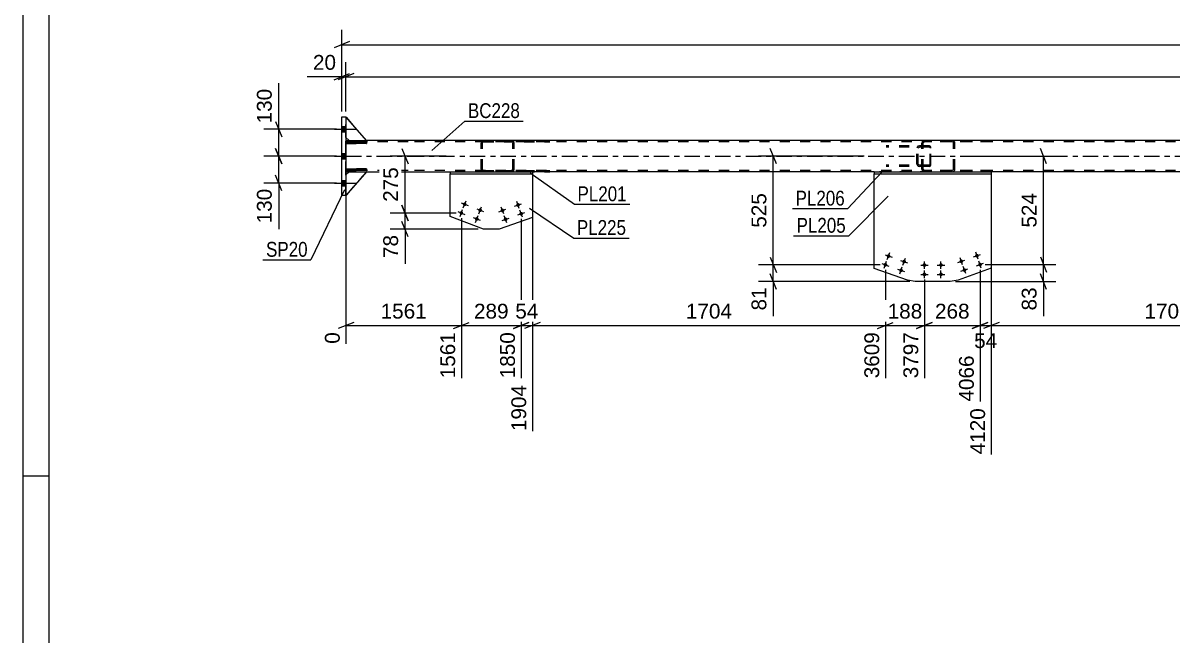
# Model space of a CAD drawing. Header units: millimetres. Extents: x -136 to 705, y -401 to 193.
# Drawn here: x -135.8 to 86.1, y -282.5 to -164.2 of the extents above; entities that cross this region are included whole.
import ezdxf

# ---------------------------------------------------------------- set-up
doc = ezdxf.new("R2010")
doc.units = ezdxf.units.MM
doc.linetypes.add('DXK_LINE_DOT2', pattern=[3.9198, 1.9599, -1.9599])
doc.linetypes.add('DXK_LINE_DOT3', pattern=[5.9187, 2.979, -0.9799, 0.9799, -0.9799])
doc.styles.add('Arial', font='ARIAL.TTF', dxfattribs={"height": 0.2})
doc.styles.add('Arial Narrow', font='ARIALN.TTF', dxfattribs={"height": 0.2})

# ---------------------------------------------------------------- blocks, each defined once
blk = doc.blocks.new('Unknown-318464307-1115')
at = {"color": 5, "linetype": 'Continuous'}
for p, q in [((-135.8, 193.21), (-135.8, -400.79)), ((-130.8, 188.21), (-130.8, -395.79)), ((-130.8, -251.79), (-135.8, -251.79))]:
    blk.add_line(p, q, dxfattribs=at)
blk = doc.blocks.new('Part-318464307-2177 - 2141')
at = {"color": 7, "linetype": 'DXK_LINE_DOT2'}
for p, q in [((37.84, -187.25), (37.8, -187.43)), ((37.8, -192.47), (37.8, -187.43)), ((38.06, -187.43), (38.08, -187.34)), ((38.06, -192.47), (38.06, -187.43)), ((38.08, -187.34), (38.13, -187.26)), ((38.31, -186.95), (38.12, -186.99)), ((38.13, -187.26), (38.22, -187.21)), ((38.22, -187.21), (38.31, -187.19)), ((51.1, -186.95), (38.31, -186.95)), ((51.1, -187.19), (38.31, -187.19)), ((43.87, -186.99), (43.68, -186.95)), ((43.68, -187.19), (43.78, -187.21)), ((43.78, -187.21), (43.86, -187.26)), ((43.86, -187.26), (43.91, -187.34)), ((43.91, -187.34), (43.93, -187.43)), ((43.93, -192.47), (43.93, -187.43)), ((44.19, -187.43), (44.15, -187.25)), ((44.19, -192.47), (44.19, -187.43)), ((37.8, -192.47), (37.84, -192.65)), ((38.08, -192.56), (38.06, -192.47)), ((38.13, -192.64), (38.08, -192.56)), ((38.12, -192.91), (38.31, -192.95)), ((38.22, -192.69), (38.13, -192.64)), ((38.31, -192.71), (38.22, -192.69)), ((51.1, -192.71), (38.31, -192.71)), ((51.1, -192.95), (38.31, -192.95)), ((43.78, -192.69), (43.68, -192.71)), ((43.68, -192.95), (43.87, -192.91)), ((43.86, -192.64), (43.78, -192.69)), ((43.91, -192.56), (43.86, -192.64)), ((43.93, -192.47), (43.91, -192.56)), ((44.15, -192.65), (44.19, -192.47))]:
    blk.add_line(p, q, dxfattribs=at)
for centre, start, end in [((38.29, -187.45), 110.7583, 155.68), ((43.7, -187.45), 24.32, 69.2417), ((38.29, -192.45), 204.32, 249.2417), ((43.7, -192.45), 290.7583, 335.68)]:
    blk.add_arc(centre, 0.496, start, end, dxfattribs=at)
blk = doc.blocks.new('Bolt-318464307-2418 - 2141')
at = {"linetype": 'Continuous'}
for points in [[(-73.43, -185.27), (-73.43, -184.23), (-74.23, -184.23), (-74.23, -185.27)], [(-73.43, -185.27), (-73.43, -184.23), (-74.23, -184.23), (-74.23, -185.27)], [(-73.43, -185.27), (-73.43, -184.23), (-74.23, -184.23), (-74.23, -185.27)], [(-73.43, -190.47), (-73.43, -189.43), (-74.23, -189.43), (-74.23, -190.47)], [(-73.43, -190.47), (-73.43, -189.43), (-74.23, -189.43), (-74.23, -190.47)], [(-73.43, -195.67), (-73.43, -194.63), (-74.23, -194.63), (-74.23, -195.67)], [(-73.43, -195.67), (-73.43, -194.63), (-74.23, -194.63), (-74.23, -195.67)], [(-73.43, -195.67), (-73.43, -194.63), (-74.23, -194.63), (-74.23, -195.67)]]:
    blk.add_hatch(color=1, dxfattribs=at).paths.add_polyline_path(points)
at = {"color": 1, "linetype": 'Continuous'}
for p, q in [((-75.63, -184.75), (-71.43, -184.75)), ((-75.63, -184.75), (-71.43, -184.75)), ((-75.63, -184.75), (-71.43, -184.75)), ((-74.23, -184.23), (-73.43, -184.23)), ((-74.23, -184.23), (-73.43, -184.23)), ((-74.23, -184.23), (-73.43, -184.23)), ((-74.23, -185.27), (-73.43, -185.27)), ((-74.23, -185.27), (-73.43, -185.27)), ((-74.23, -185.27), (-73.43, -185.27)), ((-75.63, -189.95), (-71.43, -189.95)), ((-75.63, -189.95), (-71.43, -189.95)), ((-74.23, -189.43), (-73.43, -189.43)), ((-74.23, -189.43), (-73.43, -189.43)), ((-74.23, -190.47), (-73.43, -190.47)), ((-74.23, -190.47), (-73.43, -190.47)), ((-75.63, -195.15), (-71.43, -195.15)), ((-75.63, -195.15), (-71.43, -195.15)), ((-75.63, -195.15), (-71.43, -195.15)), ((-74.23, -194.63), (-73.43, -194.63)), ((-74.23, -194.63), (-73.43, -194.63)), ((-74.23, -194.63), (-73.43, -194.63)), ((-74.23, -195.67), (-73.43, -195.67)), ((-74.23, -195.67), (-73.43, -195.67)), ((-74.23, -195.67), (-73.43, -195.67))]:
    blk.add_line(p, q, dxfattribs=at)
blk = doc.blocks.new('Part-318464307-2153 - 2141')
at = {"color": 2, "linetype": 'Continuous'}
for p, q in [((-73.43, -193.55), (-72.83, -192.95)), ((-69.43, -192.95), (-73.43, -197.55)), ((-72.83, -192.95), (-69.43, -192.95))]:
    blk.add_line(p, q, dxfattribs=at)
at = {"color": 7, "linetype": 'DXK_LINE_DOT2'}
blk.add_line((-73.43, -193.55), (-73.43, -197.55), dxfattribs=at)
blk = doc.blocks.new('Part-318464307-2340 - 2141')
at = {"color": 2, "linetype": 'Continuous'}
for p, q in [((-53.33, -192.95), (-53.33, -193.35)), ((-53.33, -192.95), (-37.42, -192.95)), ((-37.42, -192.95), (-37.42, -193.35)), ((-53.33, -193.35), (-37.42, -193.35))]:
    blk.add_line(p, q, dxfattribs=at)
blk = doc.blocks.new('Part-318464307-2148 - 2141')
at = {"color": 7, "linetype": 'DXK_LINE_DOT2'}
for p, q in [((-69.43, -187.19), (-73.43, -187.19)), ((-73.43, -187.19), (-73.43, -187.51)), ((-73.43, -187.51), (-69.43, -187.51)), ((-72.83, -187.19), (-72.83, -187.51)), ((-69.43, -187.51), (-69.43, -187.19))]:
    blk.add_line(p, q, dxfattribs=at)
blk = doc.blocks.new('Part-318464307-2176 - 2141')
at = {"color": 2, "linetype": 'Continuous'}
for p, q in [((-74.23, -182.35), (-73.43, -182.35)), ((-74.23, -197.55), (-74.23, -182.35)), ((-73.43, -182.35), (-73.43, -197.55)), ((-73.43, -197.55), (-74.23, -197.55))]:
    blk.add_line(p, q, dxfattribs=at)
at = {"color": 7, "linetype": 'DXK_LINE_DOT2'}
for p, q in [((-74.23, -197.55), (-74.23, -182.35)), ((-73.43, -197.55), (-73.43, -182.35))]:
    blk.add_line(p, q, dxfattribs=at)
blk = doc.blocks.new('Part-318464307-2388 - 2141')
at = {"color": 2, "linetype": 'Continuous'}
for p, q in [((-73.43, -192.39), (-69.43, -192.39)), ((-73.43, -192.39), (-73.43, -192.71)), ((-69.43, -192.71), (-73.43, -192.71)), ((-69.43, -192.39), (-69.43, -192.71))]:
    blk.add_line(p, q, dxfattribs=at)
at = {"color": 7, "linetype": 'DXK_LINE_DOT2'}
for p, q in [((-73.43, -192.71), (-73.43, -192.39)), ((-72.83, -192.71), (-72.83, -192.39))]:
    blk.add_line(p, q, dxfattribs=at)
blk = doc.blocks.new('Part-318464307-2386 - 2141')
at = {"color": 7, "linetype": 'DXK_LINE_DOT2'}
for p, q in [((-69.43, -192.39), (-73.43, -192.39)), ((-73.43, -192.39), (-73.43, -192.71)), ((-73.43, -192.71), (-69.43, -192.71)), ((-72.83, -192.71), (-72.83, -192.39)), ((-69.43, -192.71), (-69.43, -192.39))]:
    blk.add_line(p, q, dxfattribs=at)
blk = doc.blocks.new('Bolt-318464307-2395 - 2141')
at = {"linetype": 'Continuous'}
for points in [[(-50.84, -199.13, -1), (-50.17, -199.39, -1)], [(-51.48, -200.81, -1), (-50.81, -201.07, -1)], [(-48.49, -201.96, -1), (-47.82, -202.21, -1)], [(-47.85, -200.27, -1), (-47.18, -200.53, -1)]]:
    blk.add_hatch(color=1, dxfattribs=at).paths.add_polyline_path(points)
at = {"color": 1, "linetype": 'Continuous'}
for p, q in [((-51.17, -199), (-49.83, -199.52)), ((-50.76, -199.93), (-50.24, -198.59)), ((-51.82, -200.68), (-50.47, -201.2)), ((-51.4, -201.61), (-50.89, -200.27)), ((-48.83, -201.83), (-47.48, -202.34)), ((-48.41, -202.76), (-47.9, -201.41)), ((-48.18, -200.15), (-46.84, -200.66)), ((-47.77, -201.07), (-47.26, -199.73))]:
    blk.add_line(p, q, dxfattribs=at)
blk = doc.blocks.new('Part-318464307-2208 - 2141')
at = {"color": 2, "linetype": 'Continuous'}
for p, q in [((28.59, -192.95), (28.59, -193.35)), ((28.59, -192.95), (51.2, -192.95)), ((51.2, -192.95), (51.2, -193.35)), ((28.59, -193.35), (51.2, -193.35))]:
    blk.add_line(p, q, dxfattribs=at)
blk = doc.blocks.new('Part-318464307-2313 - 2141')
at = {"color": 2, "linetype": 'Continuous'}
for p, q in [((28.59, -211.67), (28.59, -193.35)), ((51.2, -193.35), (51.2, -211.61)), ((35, -213.94), (28.59, -211.67)), ((51.2, -211.61), (44.79, -213.89)), ((36.49, -214.2), (35, -213.94)), ((43.29, -214.2), (36.49, -214.2)), ((44.79, -213.89), (43.29, -214.2))]:
    blk.add_line(p, q, dxfattribs=at)
at = {"color": 7, "linetype": 'DXK_LINE_DOT2'}
blk.add_line((28.59, -193.35), (51.2, -193.35), dxfattribs=at)
blk = doc.blocks.new('Bolt-318464307-2314 - 2141')
at = {"linetype": 'Continuous'}
for points in [[(45.07, -210.39, -1), (45.75, -210.15, -1)], [(48.09, -209.32, -1), (48.77, -209.08, -1)], [(48.69, -211.02, -1), (49.37, -210.78, -1)], [(45.68, -212.09, -1), (46.35, -211.85, -1)]]:
    blk.add_hatch(color=1, dxfattribs=at).paths.add_polyline_path(points)
at = {"color": 1, "linetype": 'Continuous'}
for p, q in [((48.67, -209.88), (48.19, -208.52)), ((44.73, -210.51), (46.09, -210.03)), ((45.65, -210.95), (45.17, -209.59)), ((47.75, -209.44), (49.11, -208.96)), ((48.35, -211.14), (49.71, -210.66)), ((49.27, -211.58), (48.79, -210.22)), ((45.34, -212.21), (46.69, -211.73)), ((46.26, -212.65), (45.77, -211.29))]:
    blk.add_line(p, q, dxfattribs=at)
blk = doc.blocks.new('Part-318464307-2335 - 2141')
at = {"color": 2, "linetype": 'Continuous'}
for p, q in [((-53.33, -201.61), (-53.33, -193.35)), ((-37.42, -193.35), (-37.42, -201.8)), ((-46.87, -204.07), (-53.33, -201.61)), ((-37.42, -201.8), (-43.83, -204.07)), ((-43.83, -204.07), (-46.87, -204.07))]:
    blk.add_line(p, q, dxfattribs=at)
at = {"color": 7, "linetype": 'DXK_LINE_DOT2'}
blk.add_line((-53.33, -193.35), (-37.42, -193.35), dxfattribs=at)
blk = doc.blocks.new('Part-318464307-2366 - 2141')
at = {"color": 2, "linetype": 'Continuous'}
for p, q in [((-73.43, -186.95), (-72.83, -186.95)), ((-61.43, -186.95), (-69.43, -186.95)), ((604.2, -186.95), (-61.33, -186.95)), ((-73.43, -192.95), (-72.82, -192.95)), ((-69.42, -192.95), (-61.43, -192.95)), ((-61.33, -192.95), (-53.33, -192.95)), ((28.59, -192.95), (-37.42, -192.95)), ((117.11, -192.95), (51.2, -192.95))]:
    blk.add_line(p, q, dxfattribs=at)
at = {"color": 7, "linetype": 'DXK_LINE_DOT2'}
for p, q in [((-73.43, -192.95), (-73.43, -186.95)), ((-61.43, -187.19), (-73.43, -187.19)), ((-72.83, -186.95), (-69.43, -186.95)), ((604.2, -187.19), (-61.33, -187.19)), ((-61.43, -192.71), (-73.43, -192.71)), ((-72.82, -192.95), (-69.42, -192.95)), ((604.2, -192.71), (-61.33, -192.71)), ((604.2, -192.95), (-53.33, -192.95)), ((-53.33, -192.95), (-37.42, -192.95)), ((51.2, -192.95), (28.59, -192.95))]:
    blk.add_line(p, q, dxfattribs=at)
at = {"color": 7, "linetype": 'DXK_LINE_DOT3'}
for p, q in [((-73.43, -189.95), (-61.43, -189.95)), ((-61.33, -189.95), (604.2, -189.95))]:
    blk.add_line(p, q, dxfattribs=at)
blk = doc.blocks.new('Part-318464307-2367 - 2141')
at = {"color": 7, "linetype": 'DXK_LINE_DOT2'}
for p, q in [((-47.29, -187.25), (-47.33, -187.43)), ((-47.33, -192.47), (-47.33, -187.43)), ((-47.08, -187.43), (-47.06, -187.34)), ((-47.08, -192.47), (-47.08, -187.43)), ((-47.06, -187.34), (-47, -187.26)), ((-46.82, -186.95), (-47.02, -186.99)), ((-47, -187.26), (-46.92, -187.21)), ((-46.92, -187.21), (-46.82, -187.19)), ((-46.82, -186.95), (-34.03, -186.95)), ((-46.82, -187.19), (-34.03, -187.19)), ((-41.26, -186.99), (-41.46, -186.95)), ((-41.46, -187.19), (-41.36, -187.21)), ((-41.36, -187.21), (-41.28, -187.26)), ((-41.28, -187.26), (-41.22, -187.34)), ((-41.22, -187.34), (-41.2, -187.43)), ((-41.2, -192.47), (-41.2, -187.43)), ((-40.95, -187.43), (-40.98, -187.25)), ((-40.95, -192.47), (-40.95, -187.43)), ((-47.33, -192.47), (-47.29, -192.65)), ((-47.06, -192.56), (-47.08, -192.47)), ((-47, -192.64), (-47.06, -192.56)), ((-47.02, -192.91), (-46.82, -192.95)), ((-46.92, -192.69), (-47, -192.64)), ((-46.82, -192.71), (-46.92, -192.69)), ((-46.82, -192.71), (-34.03, -192.71)), ((-46.82, -192.95), (-34.03, -192.95)), ((-41.36, -192.69), (-41.46, -192.71)), ((-41.46, -192.95), (-41.26, -192.91)), ((-41.28, -192.64), (-41.36, -192.69)), ((-41.22, -192.56), (-41.28, -192.64)), ((-41.2, -192.47), (-41.22, -192.56)), ((-40.98, -192.65), (-40.95, -192.47))]:
    blk.add_line(p, q, dxfattribs=at)
for centre, start, end in [((-46.84, -187.45), 110.7583, 155.68), ((-41.44, -187.45), 24.32, 69.2417), ((-46.84, -192.45), 204.32, 249.2417), ((-41.44, -192.45), 290.7583, 335.68)]:
    blk.add_arc(centre, 0.496, start, end, dxfattribs=at)
blk = doc.blocks.new('Part-318464307-2385 - 2141')
at = {"color": 2, "linetype": 'Continuous'}
for p, q in [((-69.43, -186.95), (-73.43, -182.35)), ((-73.43, -186.35), (-72.83, -186.95)), ((-72.83, -186.95), (-69.43, -186.95))]:
    blk.add_line(p, q, dxfattribs=at)
at = {"color": 7, "linetype": 'DXK_LINE_DOT2'}
blk.add_line((-73.43, -186.35), (-73.43, -182.35), dxfattribs=at)
blk = doc.blocks.new('Bolt-318464307-2396 - 2141')
at = {"linetype": 'Continuous'}
for points in [[(-40.53, -199.5, -1), (-39.85, -199.26, -1)], [(-43.54, -200.57, -1), (-42.86, -200.33, -1)], [(-42.94, -202.27, -1), (-42.26, -202.03, -1)], [(-39.92, -201.2, -1), (-39.25, -200.96, -1)]]:
    blk.add_hatch(color=1, dxfattribs=at).paths.add_polyline_path(points)
at = {"color": 1, "linetype": 'Continuous'}
for p, q in [((-40.87, -199.62), (-39.51, -199.14)), ((-39.95, -200.06), (-40.43, -198.71)), ((-43.88, -200.69), (-42.52, -200.21)), ((-42.96, -201.13), (-43.44, -199.78)), ((-43.28, -202.39), (-41.92, -201.91)), ((-42.36, -202.83), (-42.84, -201.47)), ((-40.26, -201.32), (-38.91, -200.84)), ((-39.34, -201.76), (-39.83, -200.4))]:
    blk.add_line(p, q, dxfattribs=at)
blk = doc.blocks.new('Part-318464307-2423 - 2141')
at = {"color": 7, "linetype": 'DXK_LINE_DOT2'}
for p, q in [((39.27, -187.95), (30.89, -187.95)), ((39.27, -188.19), (30.89, -188.19)), ((36.89, -188.25), (36.85, -188.43)), ((36.85, -191.47), (36.85, -188.43)), ((37.11, -188.43), (37.12, -188.34)), ((37.11, -191.47), (37.11, -188.43)), ((37.12, -188.34), (37.18, -188.26)), ((37.36, -187.95), (37.16, -187.99)), ((37.18, -188.26), (37.26, -188.21)), ((37.26, -188.21), (37.36, -188.19)), ((37.8, -188.19), (37.8, -187.95)), ((39.37, -187.99), (39.27, -187.95)), ((39.27, -188.19), (39.32, -188.21)), ((39.32, -188.21), (39.36, -188.26)), ((39.36, -188.26), (39.39, -188.34)), ((39.46, -188.09), (39.37, -187.99)), ((39.39, -188.34), (39.4, -188.43)), ((39.4, -191.47), (39.4, -188.43)), ((39.52, -188.25), (39.46, -188.09)), ((39.54, -188.43), (39.52, -188.25)), ((39.54, -191.47), (39.54, -188.43)), ((39.27, -191.71), (30.89, -191.71)), ((39.27, -191.95), (30.89, -191.95)), ((36.85, -191.47), (36.89, -191.65)), ((37.12, -191.56), (37.11, -191.47)), ((37.18, -191.64), (37.12, -191.56)), ((37.16, -191.91), (37.36, -191.95)), ((37.26, -191.69), (37.18, -191.64)), ((37.36, -191.71), (37.26, -191.69)), ((37.8, -191.95), (37.8, -191.71)), ((39.32, -191.69), (39.27, -191.71)), ((39.27, -191.95), (39.37, -191.91)), ((39.36, -191.64), (39.32, -191.69)), ((39.39, -191.56), (39.36, -191.64)), ((39.37, -191.91), (39.46, -191.81)), ((39.4, -191.47), (39.39, -191.56)), ((39.46, -191.81), (39.52, -191.65)), ((39.52, -191.65), (39.54, -191.47))]:
    blk.add_line(p, q, dxfattribs=at)
for centre, start, end in [((37.34, -188.44), 111.1501, 156.1036), ((37.34, -191.45), 203.8964, 248.8499)]:
    blk.add_arc(centre, 0.492, start, end, dxfattribs=at)
blk = doc.blocks.new('Bolt-318464307-2426 - 2141')
at = {"linetype": 'Continuous'}
for points in [[(30.41, -210.83, -1), (31.09, -211.07, -1)], [(31.02, -209.14, -1), (31.7, -209.38, -1)], [(34.03, -210.21, -1), (34.71, -210.45, -1)], [(33.43, -211.9, -1), (34.11, -212.14, -1)]]:
    blk.add_hatch(color=1, dxfattribs=at).paths.add_polyline_path(points)
at = {"color": 1, "linetype": 'Continuous'}
for p, q in [((31.12, -209.93), (31.6, -208.58)), ((30.08, -210.71), (31.43, -211.19)), ((30.51, -211.63), (30.99, -210.27)), ((30.68, -209.02), (32.03, -209.5)), ((33.69, -210.09), (35.05, -210.57)), ((34.13, -211), (34.61, -209.65)), ((33.09, -211.78), (34.45, -212.26)), ((33.53, -212.7), (34.01, -211.34))]:
    blk.add_line(p, q, dxfattribs=at)
blk = doc.blocks.new('Part-318464307-2443 - 2141')
at = {"color": 7, "linetype": 'DXK_LINE_DOT2'}
for p, q in [((-73.43, -193.55), (-72.83, -192.95)), ((-69.43, -192.95), (-73.43, -197.55)), ((-72.83, -192.95), (-69.43, -192.95)), ((-73.43, -197.55), (-73.43, -193.55))]:
    blk.add_line(p, q, dxfattribs=at)
blk = doc.blocks.new('Part-318464307-2444 - 2141')
at = {"color": 7, "linetype": 'DXK_LINE_DOT2'}
for p, q in [((-69.43, -186.95), (-73.43, -182.35)), ((-73.43, -182.35), (-73.43, -186.35)), ((-73.43, -186.35), (-72.83, -186.95)), ((-72.83, -186.95), (-69.43, -186.95))]:
    blk.add_line(p, q, dxfattribs=at)
blk = doc.blocks.new('Bolt-318464307-2488 - 2141')
at = {"linetype": 'Continuous'}
for points in [[(37.93, -211, -1), (38.65, -211, -1)], [(41.13, -211, -1), (41.85, -211, -1)], [(37.93, -212.8, -1), (38.65, -212.8, -1)], [(41.13, -212.8, -1), (41.85, -212.8, -1)]]:
    blk.add_hatch(color=1, dxfattribs=at).paths.add_polyline_path(points)
at = {"color": 1, "linetype": 'Continuous'}
for p, q in [((38.29, -211.72), (38.29, -210.28)), ((41.49, -211.72), (41.49, -210.28)), ((37.57, -211), (39.01, -211)), ((37.57, -212.8), (39.01, -212.8)), ((38.29, -213.52), (38.29, -212.08)), ((40.77, -211), (42.21, -211)), ((40.77, -212.8), (42.21, -212.8)), ((41.49, -213.52), (41.49, -212.08))]:
    blk.add_line(p, q, dxfattribs=at)
blk = doc.blocks.new('Part-318464307-2516 - 2141')
at = {"color": 2, "linetype": 'Continuous'}
for p, q in [((-73.43, -187.19), (-69.43, -187.19)), ((-73.43, -187.19), (-73.43, -187.51)), ((-69.43, -187.51), (-73.43, -187.51)), ((-69.43, -187.19), (-69.43, -187.51))]:
    blk.add_line(p, q, dxfattribs=at)
at = {"color": 7, "linetype": 'DXK_LINE_DOT2'}
for p, q in [((-73.43, -187.51), (-73.43, -187.19)), ((-72.83, -187.51), (-72.83, -187.19))]:
    blk.add_line(p, q, dxfattribs=at)
blk = doc.blocks.new('StraightDimension-318464307-2746 - 2141')
at = {"color": 7, "linetype": 'Continuous'}
for p, q in [((51.2, -194.35), (51.2, -247.58)), ((49.03, -211.9), (49.03, -237.38)), ((47.53, -223.29), (50.53, -222.09)), ((49.03, -222.69), (51.2, -222.69)), ((52.7, -222.09), (49.7, -223.29))]:
    blk.add_line(p, q, dxfattribs=at)
at = {"color": 0}
blk.add_wipeout([(52.94, -227.64), (52.94, -223.44), (47.29, -223.44), (47.29, -227.64)], dxfattribs=at)
at = {"color": 0, "linetype": 'Continuous'}
blk.add_wipeout([(50.6, -238.09), (46.4, -238.09), (46.4, -248.18), (50.6, -248.18)], dxfattribs=at)
at = {"color": 3, "style": 'Arial'}
blk.add_text('54', height=2.865, dxfattribs=at).set_placement((47.89, -227.04))
at = {"color": 3, "linetype": 'Continuous', "style": 'Arial'}
blk.add_text('4120', height=2.865, rotation=90.0002, dxfattribs=at).set_placement((50, -247.58))
blk = doc.blocks.new('StraightDimension-318464307-2721 - 2141')
at = {"color": 7, "linetype": 'Continuous'}
for p, q in [((-37.42, -194.35), (-37.42, -243.08)), ((30.75, -211.95), (30.75, -232.88)), ((-35.92, -222.09), (-38.92, -223.29)), ((-37.42, -222.69), (30.75, -222.69)), ((29.25, -223.29), (32.25, -222.09))]:
    blk.add_line(p, q, dxfattribs=at)
at = {"color": 0}
blk.add_wipeout([(1.71, -221.94), (1.71, -217.74), (-8.38, -217.74), (-8.38, -221.94)], dxfattribs=at)
at = {"color": 0, "linetype": 'Continuous'}
blk.add_wipeout([(30.15, -223.39), (25.95, -223.39), (25.95, -233.48), (30.15, -233.48)], dxfattribs=at)
at = {"color": 3, "style": 'Arial'}
blk.add_text('1704', height=2.865, dxfattribs=at).set_placement((-7.78, -221.34))
at = {"color": 3, "linetype": 'Continuous', "style": 'Arial'}
blk.add_text('3609', height=2.865, rotation=90.0002, dxfattribs=at).set_placement((29.55, -232.88))
blk = doc.blocks.new('StraightDimension-318464307-2557 - 2141')
at = {"color": 7, "linetype": 'Continuous'}
for p, q in [((-62.61, -199.44), (-61.41, -202.44)), ((-52.14, -200.94), (-64.86, -200.94)), ((-62.01, -204.07), (-62.01, -200.94)), ((-47.87, -204.07), (-64.86, -204.07)), ((-61.41, -205.57), (-62.61, -202.57))]:
    blk.add_line(p, q, dxfattribs=at)
at = {"color": 0}
blk.add_wipeout([(-62.76, -204.6), (-66.96, -204.6), (-66.96, -210.24), (-62.76, -210.24)], dxfattribs=at)
at = {"color": 7, "linetype": 'Continuous'}
blk.add_line((-62.01, -204.07), (-62.01, -210.77), dxfattribs=at)
blk.add_line((-62.01, -204.07), (-62.01, -210.77), dxfattribs=at)
at = {"color": 3, "style": 'Arial'}
blk.add_text('78', height=2.865, rotation=90.0002, dxfattribs=at).set_placement((-63.36, -209.64))
blk = doc.blocks.new('StraightDimension-318464307-2567 - 2141')
at = {"color": 7, "linetype": 'Continuous'}
for p, q in [((-62.61, -188.45), (-61.41, -191.45)), ((-54.06, -189.95), (-64.86, -189.95)), ((-62.01, -200.94), (-62.01, -189.95)), ((-61.41, -202.44), (-62.61, -199.44)), ((-52.14, -200.94), (-64.86, -200.94))]:
    blk.add_line(p, q, dxfattribs=at)
at = {"color": 0}
blk.add_wipeout([(-62.76, -191.51), (-66.96, -191.51), (-66.96, -199.38), (-62.76, -199.38)], dxfattribs=at)
at = {"color": 3, "style": 'Arial'}
blk.add_text('275', height=2.865, rotation=90.0002, dxfattribs=at).set_placement((-63.36, -198.78))
blk = doc.blocks.new('StraightDimension-318464307-2578 - 2141')
at = {"color": 7, "linetype": 'Continuous'}
for p, q in [((9.71, -191.45), (8.51, -188.45)), ((26.66, -189.95), (6.26, -189.95)), ((9.11, -210.95), (9.11, -189.95)), ((8.51, -209.45), (9.71, -212.45)), ((29.75, -210.95), (6.26, -210.95))]:
    blk.add_line(p, q, dxfattribs=at)
at = {"color": 0}
blk.add_wipeout([(8.36, -196.52), (4.16, -196.52), (4.16, -204.39), (8.36, -204.39)], dxfattribs=at)
at = {"color": 3, "style": 'Arial'}
blk.add_text('525', height=2.865, rotation=90.0002, dxfattribs=at).set_placement((7.76, -203.79))
blk = doc.blocks.new('StraightDimension-318464307-2594 - 2141')
at = {"color": 7, "linetype": 'Continuous'}
for p, q in [((8.51, -209.45), (9.71, -212.45)), ((29.75, -210.95), (6.26, -210.95)), ((9.71, -215.7), (8.51, -212.7)), ((9.11, -214.2), (9.11, -210.95)), ((35.49, -214.2), (6.26, -214.2))]:
    blk.add_line(p, q, dxfattribs=at)
at = {"color": 0}
blk.add_wipeout([(8.36, -214.73), (4.16, -214.73), (4.16, -220.37), (8.36, -220.37)], dxfattribs=at)
at = {"color": 7, "linetype": 'Continuous'}
blk.add_line((9.11, -214.2), (9.11, -220.9), dxfattribs=at)
blk.add_line((9.11, -214.2), (9.11, -220.9), dxfattribs=at)
at = {"color": 3, "style": 'Arial'}
blk.add_text('81', height=2.865, rotation=90.0002, dxfattribs=at).set_placement((7.76, -219.77))
blk = doc.blocks.new('StraightDimension-318464307-2660 - 2141')
at = {"color": 7, "linetype": 'Continuous'}
for p, q in [((61.89, -191.45), (60.69, -188.45)), ((47.81, -189.95), (63.69, -189.95)), ((61.29, -210.9), (61.29, -189.95)), ((60.69, -209.4), (61.89, -212.4)), ((50.03, -210.9), (63.69, -210.9))]:
    blk.add_line(p, q, dxfattribs=at)
at = {"color": 0}
blk.add_wipeout([(60.54, -196.49), (56.34, -196.49), (56.34, -204.36), (60.54, -204.36)], dxfattribs=at)
at = {"color": 3, "style": 'Arial'}
blk.add_text('524', height=2.865, rotation=90.0002, dxfattribs=at).set_placement((59.94, -203.76))
blk = doc.blocks.new('StraightDimension-318464307-2676 - 2141')
at = {"color": 7, "linetype": 'Continuous'}
for p, q in [((60.69, -209.4), (61.89, -212.4)), ((50.03, -210.9), (63.69, -210.9)), ((61.89, -215.7), (60.69, -212.7)), ((61.29, -214.2), (61.29, -210.9)), ((44.29, -214.2), (63.69, -214.2))]:
    blk.add_line(p, q, dxfattribs=at)
at = {"color": 0}
blk.add_wipeout([(60.54, -214.73), (56.34, -214.73), (56.34, -220.37), (60.54, -220.37)], dxfattribs=at)
at = {"color": 7, "linetype": 'Continuous'}
blk.add_line((61.29, -214.2), (61.29, -220.9), dxfattribs=at)
blk.add_line((61.29, -214.2), (61.29, -220.9), dxfattribs=at)
at = {"color": 3, "style": 'Arial'}
blk.add_text('83', height=2.865, rotation=90.0002, dxfattribs=at).set_placement((59.94, -219.77))
blk = doc.blocks.new('StraightDimension-318464307-2728 - 2141')
at = {"color": 7, "linetype": 'Continuous'}
for p, q in [((30.75, -211.95), (30.75, -232.88)), ((38.29, -213.8), (38.29, -232.88)), ((29.25, -223.29), (32.25, -222.09)), ((30.75, -222.69), (38.29, -222.69)), ((39.79, -222.09), (36.79, -223.29))]:
    blk.add_line(p, q, dxfattribs=at)
at = {"color": 0}
blk.add_wipeout([(38.46, -221.94), (38.46, -217.74), (30.59, -217.74), (30.59, -221.94)], dxfattribs=at)
at = {"color": 0, "linetype": 'Continuous'}
blk.add_wipeout([(37.69, -223.39), (33.49, -223.39), (33.49, -233.48), (37.69, -233.48)], dxfattribs=at)
at = {"color": 3, "style": 'Arial'}
blk.add_text('188', height=2.865, dxfattribs=at).set_placement((31.19, -221.34))
at = {"color": 3, "linetype": 'Continuous', "style": 'Arial'}
blk.add_text('3797', height=2.865, rotation=90.0002, dxfattribs=at).set_placement((37.09, -232.88))
blk = doc.blocks.new('StraightDimension-318464307-2737 - 2141')
at = {"color": 7, "linetype": 'Continuous'}
for p, q in [((49.03, -211.9), (49.03, -237.38)), ((38.29, -213.8), (38.29, -232.88)), ((36.79, -223.29), (39.79, -222.09)), ((38.29, -222.69), (49.03, -222.69)), ((50.53, -222.09), (47.53, -223.29))]:
    blk.add_line(p, q, dxfattribs=at)
at = {"color": 0}
blk.add_wipeout([(47.6, -221.94), (47.6, -217.74), (39.73, -217.74), (39.73, -221.94)], dxfattribs=at)
at = {"color": 0, "linetype": 'Continuous'}
blk.add_wipeout([(48.43, -227.89), (44.23, -227.89), (44.23, -237.98), (48.43, -237.98)], dxfattribs=at)
at = {"color": 3, "style": 'Arial'}
blk.add_text('268', height=2.865, dxfattribs=at).set_placement((40.33, -221.34))
at = {"color": 3, "linetype": 'Continuous', "style": 'Arial'}
blk.add_text('4066', height=2.865, rotation=90.0002, dxfattribs=at).set_placement((47.83, -237.38))
blk = doc.blocks.new('StraightDimension-318464307-2769 - 2141')
at = {"color": 7, "linetype": 'Continuous'}
for p, q in [((51.2, -194.35), (51.2, -247.58)), ((119.27, -202.41), (119.27, -232.88)), ((52.7, -222.09), (49.7, -223.29)), ((51.2, -222.69), (119.27, -222.69)), ((117.77, -223.29), (120.77, -222.09))]:
    blk.add_line(p, q, dxfattribs=at)
at = {"color": 0}
blk.add_wipeout([(90.28, -221.94), (90.28, -217.74), (80.19, -217.74), (80.19, -221.94)], dxfattribs=at)
at = {"color": 0, "linetype": 'Continuous'}
blk.add_wipeout([(118.67, -223.39), (114.47, -223.39), (114.47, -233.48), (118.67, -233.48)], dxfattribs=at)
at = {"color": 3, "style": 'Arial'}
blk.add_text('1702', height=2.865, dxfattribs=at).set_placement((80.79, -221.34))
at = {"color": 3, "linetype": 'Continuous', "style": 'Arial'}
blk.add_text('5822', height=2.865, rotation=90.0002, dxfattribs=at).set_placement((118.07, -232.88))
blk = doc.blocks.new('StraightDimension-318464307-2922 - 2141')
at = {"color": 7, "linetype": 'Continuous'}
for p, q in [((-51.14, -201.94), (-51.14, -232.88)), ((-39.59, -202.08), (-39.59, -232.88)), ((-52.64, -223.29), (-49.64, -222.09)), ((-51.14, -222.69), (-39.59, -222.69)), ((-38.09, -222.09), (-41.09, -223.29))]:
    blk.add_line(p, q, dxfattribs=at)
at = {"color": 0}
blk.add_wipeout([(-41.43, -221.94), (-41.43, -217.74), (-49.3, -217.74), (-49.3, -221.94)], dxfattribs=at)
at = {"color": 0, "linetype": 'Continuous'}
blk.add_wipeout([(-40.19, -223.39), (-44.39, -223.39), (-44.39, -233.48), (-40.19, -233.48)], dxfattribs=at)
at = {"color": 3, "style": 'Arial'}
blk.add_text('289', height=2.865, dxfattribs=at).set_placement((-48.7, -221.34))
at = {"color": 3, "linetype": 'Continuous', "style": 'Arial'}
blk.add_text('1850', height=2.865, rotation=90.0002, dxfattribs=at).set_placement((-40.79, -232.88))
blk = doc.blocks.new('StraightDimension-318464307-2915 - 2141')
at = {"color": 7, "linetype": 'Continuous'}
for p, q in [((-37.42, -194.35), (-37.42, -243.08)), ((-39.59, -202.08), (-39.59, -232.88)), ((-41.09, -223.29), (-38.09, -222.09)), ((-39.59, -222.69), (-37.42, -222.69)), ((-35.92, -222.09), (-38.92, -223.29))]:
    blk.add_line(p, q, dxfattribs=at)
at = {"color": 0}
blk.add_wipeout([(-35.68, -221.94), (-35.68, -217.74), (-41.33, -217.74), (-41.33, -221.94)], dxfattribs=at)
at = {"color": 0, "linetype": 'Continuous'}
blk.add_wipeout([(-38.02, -233.59), (-42.22, -233.59), (-42.22, -243.68), (-38.02, -243.68)], dxfattribs=at)
at = {"color": 3, "style": 'Arial'}
blk.add_text('54', height=2.865, dxfattribs=at).set_placement((-40.73, -221.34))
at = {"color": 3, "linetype": 'Continuous', "style": 'Arial'}
blk.add_text('1904', height=2.865, rotation=90.0002, dxfattribs=at).set_placement((-38.62, -243.08))
blk = doc.blocks.new('StraightDimension-318464307-2931 - 2141')
at = {"color": 7, "linetype": 'Continuous'}
for p, q in [((-73.43, -193.95), (-73.43, -226.21)), ((-51.14, -201.94), (-51.14, -232.88)), ((-71.93, -222.09), (-74.93, -223.29)), ((-73.43, -222.69), (-51.14, -222.69)), ((-52.64, -223.29), (-49.64, -222.09))]:
    blk.add_line(p, q, dxfattribs=at)
at = {"color": 0}
blk.add_wipeout([(-57.24, -221.94), (-57.24, -217.74), (-67.33, -217.74), (-67.33, -221.94)], dxfattribs=at)
at = {"color": 0, "linetype": 'Continuous'}
for points in [[(-74.03, -223.39), (-78.23, -223.39), (-78.23, -226.81), (-74.03, -226.81)], [(-51.74, -223.39), (-55.94, -223.39), (-55.94, -233.48), (-51.74, -233.48)]]:
    blk.add_wipeout(points, dxfattribs=at)
at = {"color": 3, "style": 'Arial'}
blk.add_text('1561', height=2.865, dxfattribs=at).set_placement((-66.73, -221.34))
at = {"color": 3, "linetype": 'Continuous', "style": 'Arial'}
for s, height, p in [('0', 2.87, (-74.63, -226.21)), ('1561', 2.865, (-52.34, -232.88))]:
    blk.add_text(s, height=height, rotation=90.0002, dxfattribs=at).set_placement(p)
blk = doc.blocks.new('StraightDimension-318464307-2994 - 2141')
at = {"color": 7, "linetype": 'Continuous'}
for p, q in [((-87.01, -183.25), (-85.81, -186.25)), ((-75.23, -184.75), (-89.26, -184.75)), ((-86.41, -189.95), (-86.41, -184.75)), ((-85.81, -191.45), (-87.01, -188.45)), ((-75.23, -189.95), (-89.26, -189.95))]:
    blk.add_line(p, q, dxfattribs=at)
at = {"color": 0}
blk.add_wipeout([(-87.16, -176.35), (-91.36, -176.35), (-91.36, -184.22), (-87.16, -184.22)], dxfattribs=at)
at = {"color": 7, "linetype": 'Continuous'}
blk.add_line((-86.41, -184.75), (-86.41, -175.83), dxfattribs=at)
blk.add_line((-86.41, -184.75), (-86.41, -175.83), dxfattribs=at)
at = {"color": 3, "style": 'Arial'}
blk.add_text('130', height=2.865, rotation=90.0002, dxfattribs=at).set_placement((-87.76, -183.62))
blk = doc.blocks.new('StraightDimension-318464307-3002 - 2141')
at = {"color": 7, "linetype": 'Continuous'}
for p, q in [((-87.01, -188.45), (-85.81, -191.45)), ((-75.23, -189.95), (-89.26, -189.95)), ((-86.41, -195.15), (-86.41, -189.95)), ((-75.23, -195.15), (-89.26, -195.15)), ((-85.81, -196.65), (-87.01, -193.65))]:
    blk.add_line(p, q, dxfattribs=at)
at = {"color": 0}
blk.add_wipeout([(-87.16, -195.67), (-91.36, -195.67), (-91.36, -203.54), (-87.16, -203.54)], dxfattribs=at)
at = {"color": 7, "linetype": 'Continuous'}
blk.add_line((-86.41, -195.15), (-86.41, -204.07), dxfattribs=at)
blk.add_line((-86.41, -195.15), (-86.41, -204.07), dxfattribs=at)
at = {"color": 3, "style": 'Arial'}
blk.add_text('130', height=2.865, rotation=90.0002, dxfattribs=at).set_placement((-87.76, -202.94))
blk = doc.blocks.new('StraightDimension-318464307-3011 - 2141')
at = {"color": 7, "linetype": 'Continuous'}
for p, q in [((-74.23, -181.35), (-74.23, -165.56)), ((-72.73, -167.81), (-75.73, -169.01)), ((-74.23, -168.41), (617.1, -168.41))]:
    blk.add_line(p, q, dxfattribs=at)
blk = doc.blocks.new('StraightDimension-318464307-3022 - 2141')
at = {"color": 7, "linetype": 'Continuous'}
for p, q in [((-73.43, -181.35), (-73.43, -171.76)), ((-71.93, -174.01), (-74.93, -175.21)), ((-73.43, -174.61), (616.3, -174.61))]:
    blk.add_line(p, q, dxfattribs=at)
blk = doc.blocks.new('StraightDimension-318464307-3060 - 2141')
at = {"color": 7, "linetype": 'Continuous'}
for p, q in [((-74.23, -181.35), (-74.23, -171.76)), ((-73.43, -181.35), (-73.43, -171.76)), ((-75.73, -175.21), (-72.73, -174.01)), ((-71.93, -174.01), (-74.93, -175.21)), ((-74.23, -174.61), (-73.43, -174.61))]:
    blk.add_line(p, q, dxfattribs=at)
at = {"color": 0}
blk.add_wipeout([(-74.75, -173.86), (-74.75, -169.66), (-80.4, -169.66), (-80.4, -173.86)], dxfattribs=at)
at = {"color": 7, "linetype": 'Continuous'}
blk.add_line((-74.23, -174.61), (-80.92, -174.61), dxfattribs=at)
blk.add_line((-74.23, -174.61), (-80.92, -174.61), dxfattribs=at)
at = {"color": 3, "style": 'Arial'}
blk.add_text('20', height=2.865, dxfattribs=at).set_placement((-79.8, -173.26))
blk = doc.blocks.new('Mark-318464307-2362 - 2141')
at = {"color": 0}
blk.add_wipeout([(-39.82, -182.59), (-39.82, -179.59), (-49.87, -179.59), (-49.87, -182.59)], dxfattribs=at)
blk.add_wipeout([(-39.82, -182.59), (-39.82, -179.59), (-49.87, -179.59), (-49.87, -182.59)], dxfattribs=at)
at = {"color": 30, "linetype": 'Continuous'}
for p, q in [((-56.87, -188.83), (-50.47, -183.19)), ((-50.47, -183.19), (-39.22, -183.19))]:
    blk.add_line(p, q, dxfattribs=at)
at = {"color": 3, "style": 'Arial Narrow'}
blk.add_text('BC228', height=2.863, dxfattribs=at).set_placement((-49.87, -182.59))
blk = doc.blocks.new('Mark-318464307-2172 - 2141')
at = {"color": 0}
blk.add_wipeout([(-80.82, -209.39), (-80.82, -206.39), (-88.86, -206.39), (-88.86, -209.39)], dxfattribs=at)
blk.add_wipeout([(-80.82, -209.39), (-80.82, -206.39), (-88.86, -206.39), (-88.86, -209.39)], dxfattribs=at)
at = {"color": 30, "linetype": 'Continuous'}
for p in [(-73.73, -196.49), (-89.46, -209.99)]:
    blk.add_line(p, (-80.22, -209.99), dxfattribs=at)
at = {"color": 3, "style": 'Arial Narrow'}
blk.add_text('SP20', height=2.863, dxfattribs=at).set_placement((-88.86, -209.39))
blk = doc.blocks.new('Mark-318464307-2331 - 2141')
at = {"color": 0}
blk.add_wipeout([(-19.33, -205.17), (-19.33, -202.17), (-28.83, -202.17), (-28.83, -205.17)], dxfattribs=at)
blk.add_wipeout([(-19.33, -205.17), (-19.33, -202.17), (-28.83, -202.17), (-28.83, -205.17)], dxfattribs=at)
at = {"color": 30, "linetype": 'Continuous'}
for p, q in [((-37.99, -200), (-29.43, -205.77)), ((-29.43, -205.77), (-18.73, -205.77))]:
    blk.add_line(p, q, dxfattribs=at)
at = {"color": 3, "style": 'Arial Narrow'}
blk.add_text('PL225', height=2.863, dxfattribs=at).set_placement((-28.83, -205.17))
blk = doc.blocks.new('Mark-318464307-2204 - 2141')
at = {"color": 0}
blk.add_wipeout([(22.92, -199.5), (22.92, -196.5), (13.41, -196.5), (13.41, -199.5)], dxfattribs=at)
blk.add_wipeout([(22.92, -199.5), (22.92, -196.5), (13.41, -196.5), (13.41, -199.5)], dxfattribs=at)
at = {"color": 30, "linetype": 'Continuous'}
for p in [(30.04, -193.07), (12.81, -200.1)]:
    blk.add_line(p, (23.52, -200.1), dxfattribs=at)
at = {"color": 3, "style": 'Arial Narrow'}
blk.add_text('PL206', height=2.863, dxfattribs=at).set_placement((13.41, -199.5))
blk = doc.blocks.new('Mark-318464307-2309 - 2141')
at = {"color": 0}
blk.add_wipeout([(23.11, -204.75), (23.11, -201.75), (13.6, -201.75), (13.6, -204.75)], dxfattribs=at)
blk.add_wipeout([(23.11, -204.75), (23.11, -201.75), (13.6, -201.75), (13.6, -204.75)], dxfattribs=at)
at = {"color": 30, "linetype": 'Continuous'}
for p in [(31.29, -197.67), (13, -205.35)]:
    blk.add_line(p, (23.71, -205.35), dxfattribs=at)
at = {"color": 3, "style": 'Arial Narrow'}
blk.add_text('PL205', height=2.863, dxfattribs=at).set_placement((13.6, -204.75))
blk = doc.blocks.new('Mark-318464307-2336 - 2141')
at = {"color": 0}
blk.add_wipeout([(-19.21, -198.66), (-19.21, -195.66), (-28.71, -195.66), (-28.71, -198.66)], dxfattribs=at)
blk.add_wipeout([(-19.21, -198.66), (-19.21, -195.66), (-28.71, -195.66), (-28.71, -198.66)], dxfattribs=at)
at = {"color": 30, "linetype": 'Continuous'}
for p, q in [((-37.87, -193.2), (-29.31, -199.26)), ((-29.31, -199.26), (-18.61, -199.26))]:
    blk.add_line(p, q, dxfattribs=at)
at = {"color": 3, "style": 'Arial Narrow'}
blk.add_text('PL201', height=2.863, dxfattribs=at).set_placement((-28.71, -198.66))

msp = doc.modelspace()

# ---------------------------------------------------------------- block references
for name in ['Unknown-318464307-1115', 'Part-318464307-2176 - 2141', 'Part-318464307-2385 - 2141', 'Part-318464307-2444 - 2141', 'Bolt-318464307-2418 - 2141', 'Part-318464307-2366 - 2141', 'Part-318464307-2148 - 2141', 'Part-318464307-2516 - 2141', 'Part-318464307-2367 - 2141', 'Part-318464307-2423 - 2141', 'Part-318464307-2177 - 2141', 'Part-318464307-2388 - 2141', 'Part-318464307-2386 - 2141', 'Part-318464307-2153 - 2141', 'Part-318464307-2443 - 2141', 'Part-318464307-2340 - 2141', 'Part-318464307-2208 - 2141', 'Part-318464307-2335 - 2141', 'Part-318464307-2313 - 2141', 'Bolt-318464307-2395 - 2141', 'Bolt-318464307-2396 - 2141', 'Bolt-318464307-2426 - 2141', 'Bolt-318464307-2314 - 2141', 'Bolt-318464307-2488 - 2141']:
    msp.add_blockref(name, (0, 0))

# ---------------------------------------------------------------- next in the draw order: block references
for name in ['StraightDimension-318464307-2994 - 2141', 'StraightDimension-318464307-2721 - 2141', 'StraightDimension-318464307-2746 - 2141', 'StraightDimension-318464307-2557 - 2141']:
    msp.add_blockref(name, (0, 0))

# ---------------------------------------------------------------- next in the draw order: block references
for name in ['StraightDimension-318464307-3011 - 2141', 'StraightDimension-318464307-2567 - 2141', 'StraightDimension-318464307-2578 - 2141', 'StraightDimension-318464307-2660 - 2141']:
    msp.add_blockref(name, (0, 0))

# ---------------------------------------------------------------- next in the draw order: block references
for name in ['StraightDimension-318464307-3022 - 2141', 'Mark-318464307-2204 - 2141', 'StraightDimension-318464307-2922 - 2141', 'StraightDimension-318464307-2594 - 2141', 'StraightDimension-318464307-2676 - 2141']:
    msp.add_blockref(name, (0, 0))

# ---------------------------------------------------------------- next in the draw order: block references
for name in ['StraightDimension-318464307-3060 - 2141', 'Mark-318464307-2362 - 2141', 'StraightDimension-318464307-2931 - 2141', 'StraightDimension-318464307-2915 - 2141', 'Mark-318464307-2309 - 2141', 'StraightDimension-318464307-2728 - 2141']:
    msp.add_blockref(name, (0, 0))

# ---------------------------------------------------------------- next in the draw order: block references
for name in ['StraightDimension-318464307-3002 - 2141', 'Mark-318464307-2331 - 2141', 'StraightDimension-318464307-2737 - 2141']:
    msp.add_blockref(name, (0, 0))

# ---------------------------------------------------------------- next in the draw order: block references
for name in ['Mark-318464307-2336 - 2141', 'StraightDimension-318464307-2769 - 2141', 'Mark-318464307-2172 - 2141']:
    msp.add_blockref(name, (0, 0))

doc.saveas('drawing.dxf')
